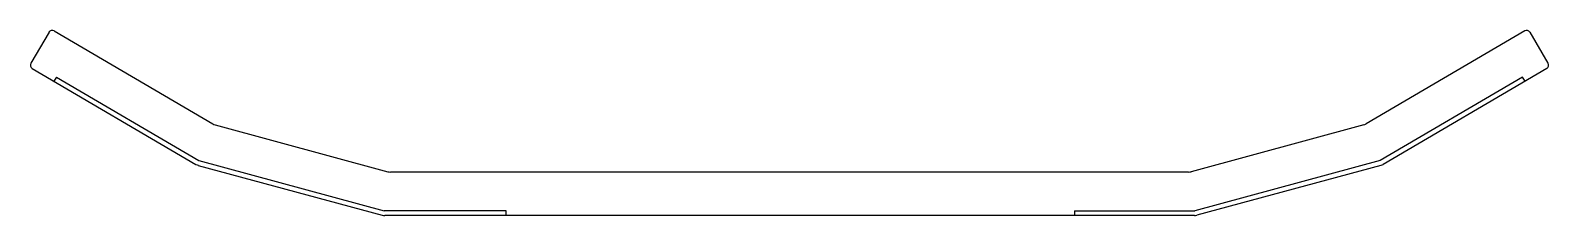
# Model space of a CAD drawing. Header units: millimetres. Extents: x -524 to 1046, y 45 to 236.
import ezdxf

# ---------------------------------------------------------------- set-up
doc = ezdxf.new("R2010")
doc.units = ezdxf.units.MM

msp = doc.modelspace()

# ---------------------------------------------------------------- linework, layer by layer
at = {"color": 7, "linetype": 'Continuous', "lineweight": 25}
for p, q in [((-498.9, 235.7), (-335, 139.6)), ((1021.1, 235.7), (857.2, 139.6)), ((-504.4, 234.3), (-523.1, 202.3)), ((1045.3, 202.3), (1026.6, 234.3)), ((-521.7, 196.9), (-352.6, 97.7)), ((1043.8, 196.9), (874.7, 97.7)), ((-496.7, 188), (-499.3, 183.7)), ((-496.7, 188), (-349.5, 101.7)), ((1018.9, 188), (871.6, 101.7)), ((1021.4, 183.7), (1018.9, 188)), ((-332.6, 138.6), (-154, 90.1)), ((854.7, 138.6), (676.2, 90.1)), ((-350.2, 96.7), (-160, 45.1)), ((-349.5, 101.7), (-158.1, 49.8)), ((871.6, 101.7), (680.2, 49.8)), ((872.3, 96.7), (682.2, 45.1)), ((673.6, 89.8), (-151.4, 89.8)), ((-31.7, 49.8), (-158.1, 49.8)), ((-31.7, 44.8), (-31.7, 49.8)), ((555.7, 49.8), (680.2, 49.8)), ((555.7, 49.8), (555.7, 44.8)), ((679.6, 44.8), (-157.4, 44.8))]:
    msp.add_line(p, q, dxfattribs=at)
for centre, radius, start, end in [((-501, 232.2), 4, 59.6214, 149.6214), ((1023.1, 232.2), 4, 30.3786, 120.3786), ((-519.7, 200.3), 4, 149.6214, 239.6214), ((1041.8, 200.3), 4, 300.3786, 30.3786), ((-330, 148.2), 10, 239.6214, 254.8107), ((852.1, 148.2), 10, 285.1893, 300.3786), ((-347.5, 106.4), 10, 239.6214, 254.8107), ((869.7, 106.4), 10, 285.1893, 300.3786), ((-151.4, 99.8), 10, 254.8107, 270), ((673.6, 99.8), 10, 270, 285.1893), ((-157.4, 54.8), 10, 254.8107, 270), ((679.6, 54.8), 10, 270, 285.1893)]:
    msp.add_arc(centre, radius, start, end, dxfattribs=at)

doc.saveas('drawing.dxf')
